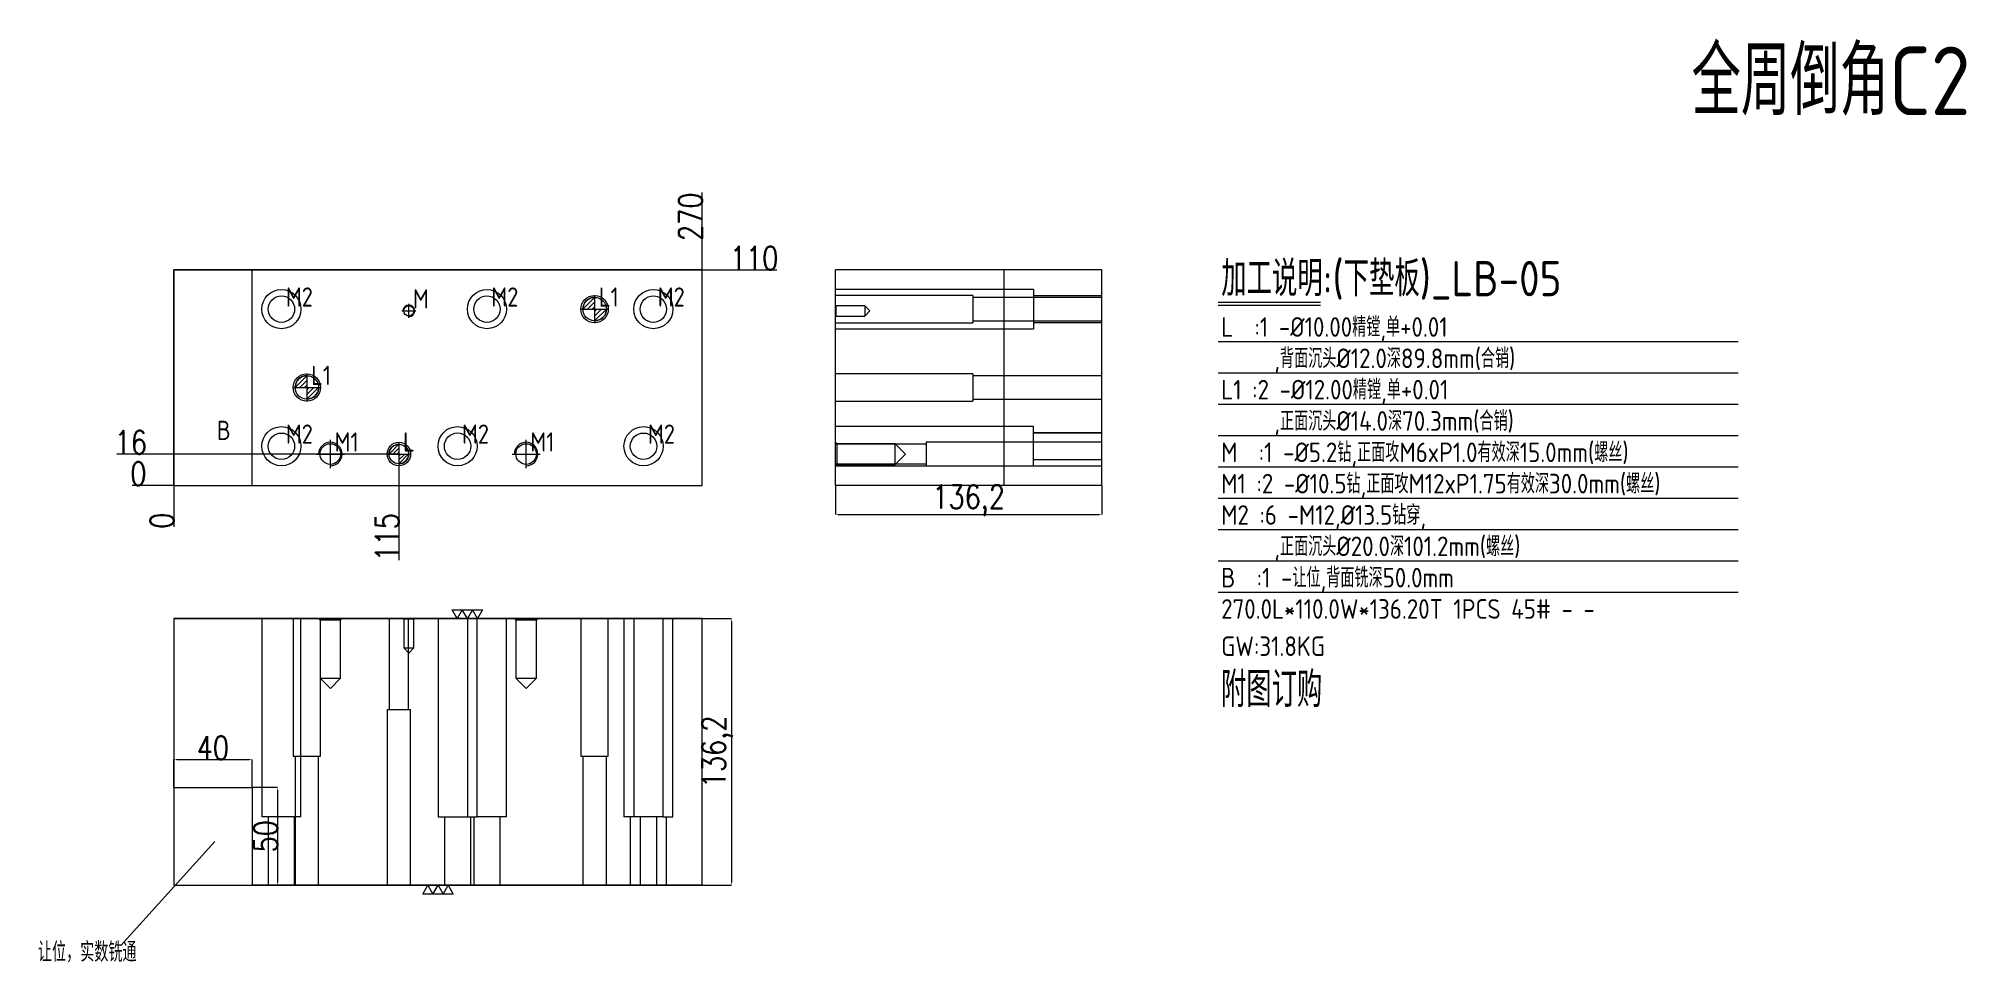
# Model space of a CAD drawing. Header units: millimetres. Extents: x -11694 to -10709, y 59540 to 60012.
import ezdxf

# ---------------------------------------------------------------- set-up
doc = ezdxf.new("R2010")
doc.units = ezdxf.units.MM
doc.linetypes.add('CENTER', pattern=[0])
doc.linetypes.add('DASHED', pattern=[0])
for name, color, linetype, lineweight in [('DIE', 20, 'Continuous', 20), ('DIM', 4, 'Continuous', 20), ('LB', 191, 'Continuous', 20), ('LB_W', 1, 'Continuous', 20)]:
    doc.layers.add(name, color=color, linetype=linetype, lineweight=lineweight)
doc.styles.add('gbenor', font='gbenor.shx', dxfattribs={"bigfont": 'gbcbig.shx'})
doc.styles.add('TXT', font='txt.shx', dxfattribs={"width": 0.8, "bigfont": 'ctxt.shx'})
doc.dimstyles.new('零件', dxfattribs={"dimscale": 1.5, "dimtxt": 8, "dimasz": 1, "dimexe": 0, "dimexo": 0, "dimgap": 0, "dimtad": 1, "dimtxsty": 'TXT', "dimcen": 0, "dimclrd": 252, "dimclre": 252, "dimclrt": 4, "dimazin": 3, "dimtp": 0.001, "dimtm": 0.001, "dimtfac": 1, "dimtmove": 0, "dimatfit": 3, "dimlwd": 5, "dimlwe": 5})

# ---------------------------------------------------------------- blocks, each defined once
blk = doc.blocks.new('*D1109')
at = {"layer": 'Defpoints', "color": 0}
for p in [(-11354.48, 59893.5), (-11339.63, 59893.5), (-11624.48, 59783.5)]:
    blk.add_point(p, dxfattribs=at)
at = {"layer": 'DIM', "color": 252, "lineweight": 5}
blk.add_line((-11354.48, 59893.5), (-11316.31, 59893.5), dxfattribs=at)
at = {"layer": 'DIM', "color": 4, "lineweight": 5, "insert": (-11327.97, 59899.5), "char_height": 12, "attachment_point": 5, "style": 'TXT'}
blk.add_mtext('110', dxfattribs=at)
blk = doc.blocks.new('*D1110')
at = {"layer": 'Defpoints', "color": 0}
for p in [(-11639.33, 59783.5), (-11624.48, 59783.5), (-11624.48, 59783.5)]:
    blk.add_point(p, dxfattribs=at)
at = {"layer": 'DIM', "color": 252, "lineweight": 5}
blk.add_line((-11624.48, 59783.5), (-11645.73, 59783.5), dxfattribs=at)
at = {"layer": 'DIM', "color": 4, "lineweight": 5, "insert": (-11642.53, 59789.5), "char_height": 12, "attachment_point": 5, "style": 'TXT'}
blk.add_mtext('0', dxfattribs=at)
blk = doc.blocks.new('*D1111')
at = {"layer": 'Defpoints', "color": 0}
for p in [(-11639.33, 59799.5), (-11509.48, 59799.5), (-11624.48, 59783.5)]:
    blk.add_point(p, dxfattribs=at)
at = {"layer": 'DIM', "color": 252, "lineweight": 5}
for p, q in [((-11636.33, 59799.5), (-11653.5, 59799.5)), ((-11633.33, 59799.5), (-11636.33, 59799.5)), ((-11509.48, 59799.5), (-11633.33, 59799.5))]:
    blk.add_line(p, q, dxfattribs=at)
at = {"layer": 'DIM', "color": 4, "lineweight": 5, "insert": (-11646.41, 59805.5), "char_height": 12, "attachment_point": 5, "style": 'TXT'}
blk.add_mtext('16', dxfattribs=at)
blk = doc.blocks.new('*D1112')
at = {"layer": 'Defpoints', "color": 0}
for p in [(-11509.48, 59799.5), (-11624.48, 59783.5), (-11509.48, 59768.65)]:
    blk.add_point(p, dxfattribs=at)
at = {"layer": 'DIM', "color": 252, "lineweight": 5}
blk.add_line((-11509.48, 59799.5), (-11509.48, 59745.33), dxfattribs=at)
at = {"layer": 'DIM', "color": 4, "lineweight": 5, "insert": (-11515.48, 59756.99), "char_height": 12, "attachment_point": 5, "rotation": 90, "style": 'TXT'}
blk.add_mtext('115', dxfattribs=at)
blk = doc.blocks.new('*D1113')
at = {"layer": 'Defpoints', "color": 0}
for p in [(-11624.48, 59783.5), (-11624.48, 59783.5), (-11624.48, 59768.65)]:
    blk.add_point(p, dxfattribs=at)
at = {"layer": 'DIM', "color": 252, "lineweight": 5}
blk.add_line((-11624.48, 59783.5), (-11624.48, 59762.25), dxfattribs=at)
at = {"layer": 'DIM', "color": 4, "lineweight": 5, "insert": (-11630.48, 59765.45), "char_height": 12, "attachment_point": 5, "rotation": 90, "style": 'TXT'}
blk.add_mtext('0', dxfattribs=at)
blk = doc.blocks.new('*D1114')
at = {"layer": 'Defpoints', "color": 0}
for p in [(-11354.48, 59908.35), (-11354.48, 59893.5), (-11624.48, 59783.5)]:
    blk.add_point(p, dxfattribs=at)
at = {"layer": 'DIM', "color": 252, "lineweight": 5}
blk.add_line((-11354.48, 59893.5), (-11354.48, 59933.03), dxfattribs=at)
at = {"layer": 'DIM', "color": 4, "lineweight": 5, "insert": (-11360.48, 59920.69), "char_height": 12, "attachment_point": 5, "rotation": 90, "style": 'TXT'}
blk.add_mtext('270', dxfattribs=at)
blk = doc.blocks.new('*D1115')
at = {"layer": 'Defpoints', "color": 0}
for p in [(-11354.48, 59715.5), (-11354.48, 59579.3), (-11339.63, 59579.3)]:
    blk.add_point(p, dxfattribs=at)
at = {"layer": 'DIM', "color": 252, "lineweight": 5}
for p, q in [((-11354.48, 59715.5), (-11339.63, 59715.5)), ((-11339.63, 59714), (-11339.63, 59580.8)), ((-11354.48, 59579.3), (-11339.63, 59579.3))]:
    blk.add_line(p, q, dxfattribs=at)
at = {"layer": 'DIM', "color": 252}
for points in [[(-11339.38, 59714), (-11339.88, 59714), (-11339.63, 59715.5)], [(-11339.88, 59580.8), (-11339.38, 59580.8), (-11339.63, 59579.3)]]:
    blk.add_solid(points, dxfattribs=at)
at = {"layer": 'DIM', "color": 4, "lineweight": 5, "insert": (-11346.77, 59647.4), "char_height": 12, "attachment_point": 5, "rotation": 90, "style": 'TXT'}
blk.add_mtext('136,2', dxfattribs=at)
blk = doc.blocks.new('*D1116')
at = {"layer": 'Defpoints', "color": 0}
for p in [(-11286.48, 59783.5), (-11150.28, 59783.5), (-11150.28, 59768.65)]:
    blk.add_point(p, dxfattribs=at)
at = {"layer": 'DIM', "color": 252, "lineweight": 5}
for p, q in [((-11286.48, 59783.5), (-11286.48, 59768.65)), ((-11150.28, 59783.5), (-11150.28, 59768.65)), ((-11284.98, 59768.65), (-11151.78, 59768.65))]:
    blk.add_line(p, q, dxfattribs=at)
at = {"layer": 'DIM', "color": 252}
for points in [[(-11284.98, 59768.9), (-11284.98, 59768.4), (-11286.48, 59768.65)], [(-11151.78, 59768.4), (-11151.78, 59768.9), (-11150.28, 59768.65)]]:
    blk.add_solid(points, dxfattribs=at)
at = {"layer": 'DIM', "color": 4, "lineweight": 5, "insert": (-11218.38, 59775.79), "char_height": 12, "attachment_point": 5, "style": 'TXT'}
blk.add_mtext('136,2', dxfattribs=at)
blk = doc.blocks.new('pg_hx_L0')
at = {"color": 230}
for p, q in [((-0.6, 0), (0.6, 0)), ((-0.5, -0.003), (0, 0.497)), ((-0.3, 0), (0, 0.3)), ((-0.1, 0), (0, 0.1)), ((0, 0.6), (0, -0.6)), ((0.5, 0.003), (0, -0.497)), ((0.1, 0), (0, -0.1)), ((0.3, 0), (0, -0.3))]:
    blk.add_line(p, q, dxfattribs=at)
for start, end in [(90, 180), (270, 0)]:
    blk.add_arc((0, 0), 0.5, start, end, dxfattribs=at)
blk = doc.blocks.new('pg_hx_LLL0')
blk.add_blockref('pg_hx_L0', (0, 0))
blk = doc.blocks.new('*D1117')
at = {"layer": 'Defpoints', "color": 0}
for p in [(-11584.48, 59643.5), (-11624.48, 59629.3), (-11584.48, 59629.3)]:
    blk.add_point(p, dxfattribs=at)
at = {"layer": 'DIM', "color": 252, "lineweight": 5}
for p, q in [((-11624.48, 59629.3), (-11624.48, 59643.5)), ((-11622.98, 59643.5), (-11585.98, 59643.5)), ((-11584.48, 59629.3), (-11584.48, 59643.5))]:
    blk.add_line(p, q, dxfattribs=at)
at = {"layer": 'DIM', "color": 252}
for points in [[(-11622.98, 59643.75), (-11622.98, 59643.25), (-11624.48, 59643.5)], [(-11585.98, 59643.25), (-11585.98, 59643.75), (-11584.48, 59643.5)]]:
    blk.add_solid(points, dxfattribs=at)
at = {"layer": 'DIM', "color": 4, "lineweight": 5, "insert": (-11604.48, 59649.5), "char_height": 12, "attachment_point": 5, "style": 'TXT'}
blk.add_mtext('40', dxfattribs=at)
blk = doc.blocks.new('*D1118')
at = {"layer": 'Defpoints', "color": 0}
for p in [(-11584.48, 59629.3), (-11584.48, 59579.3), (-11571.52, 59579.3)]:
    blk.add_point(p, dxfattribs=at)
at = {"layer": 'DIM', "color": 252, "lineweight": 5}
for p, q in [((-11584.48, 59629.3), (-11571.52, 59629.3)), ((-11571.52, 59627.8), (-11571.52, 59580.8)), ((-11584.48, 59579.3), (-11571.52, 59579.3))]:
    blk.add_line(p, q, dxfattribs=at)
at = {"layer": 'DIM', "color": 252}
for points in [[(-11571.27, 59627.8), (-11571.77, 59627.8), (-11571.52, 59629.3)], [(-11571.77, 59580.8), (-11571.27, 59580.8), (-11571.52, 59579.3)]]:
    blk.add_solid(points, dxfattribs=at)
at = {"layer": 'DIM', "color": 4, "lineweight": 5, "insert": (-11577.52, 59604.3), "char_height": 12, "attachment_point": 5, "rotation": 90, "style": 'TXT'}
blk.add_mtext('50', dxfattribs=at)

msp = doc.modelspace()

# ---------------------------------------------------------------- linework, layer by layer
at = {"layer": 'DIE', "color": 4, "linetype": 'Continuous', "lineweight": 5}
msp.add_line((-11603.429, 59601.599), (-11651.545, 59548.562), dxfattribs=at)
at = {"layer": 'DIE', "color": 1, "linetype": 'Continuous', "lineweight": 5}
for points in [[(-11466.684, 59719.998), (-11469.282, 59715.498), (-11471.88, 59719.998), (-11474.478, 59715.498), (-11477.076, 59719.998), (-11479.674, 59715.498), (-11482.272, 59719.998), (-11466.684, 59719.998)], [(-11497.272, 59574.798), (-11494.674, 59579.298), (-11492.076, 59574.798), (-11489.478, 59579.298), (-11486.88, 59574.798), (-11484.282, 59579.298), (-11481.684, 59574.798), (-11497.272, 59574.798)]]:
    msp.add_lwpolyline(points, close=True, dxfattribs=at)
at = {"layer": 'DIM', "color": 8, "linetype": 'Continuous', "lineweight": 5}
for p, q in [((-11090.878, 59876.998), (-11038.714, 59876.998)), ((-11090.878, 59875.498), (-11038.714, 59875.498)), ((-11090.878, 59856.998), (-10825.198, 59856.998)), ((-11090.878, 59840.998), (-10825.198, 59840.998)), ((-11090.878, 59824.998), (-10825.198, 59824.998)), ((-11090.878, 59808.998), (-10825.198, 59808.998)), ((-11090.878, 59792.998), (-10825.198, 59792.998)), ((-11090.878, 59776.998), (-10825.198, 59776.998)), ((-11090.878, 59760.998), (-10825.198, 59760.998)), ((-11090.878, 59744.998), (-10825.198, 59744.998)), ((-11090.878, 59728.998), (-10825.198, 59728.998))]:
    msp.add_line(p, q, dxfattribs=at)
at = {"layer": 'DIM', "color": 252, "linetype": 'DASHED', "lineweight": 5}
msp.add_lwpolyline([(-11624.478, 59893.498), (-11624.478, 59783.498), (-11354.478, 59783.498), (-11354.478, 59893.498)], close=True, dxfattribs=at)
at = {"layer": 'DIM', "color": 252, "linetype": 'DASHED', "lineweight": 5, "ltscale": 0.670097}
msp.add_lwpolyline([(-11624.478, 59579.298), (-11354.478, 59579.298), (-11354.478, 59715.498), (-11624.478, 59715.498)], close=True, dxfattribs=at)
at = {"layer": 'LB', "color": 135, "linetype": 'Continuous', "lineweight": 5}
for p, q in [((-11624.478, 59783.498), (-11624.478, 59893.498)), ((-11624.478, 59893.498), (-11354.478, 59893.498)), ((-11354.478, 59783.498), (-11354.478, 59893.498)), ((-11150.278, 59893.498), (-11286.478, 59893.498)), ((-11286.478, 59783.498), (-11286.478, 59893.498)), ((-11150.278, 59783.498), (-11150.278, 59893.498)), ((-11624.478, 59783.498), (-11354.478, 59783.498)), ((-11150.278, 59783.498), (-11286.478, 59783.498)), ((-11624.478, 59715.498), (-11624.478, 59629.298)), ((-11624.478, 59715.498), (-11354.478, 59715.498)), ((-11354.478, 59579.298), (-11354.478, 59715.498)), ((-11354.478, 59579.298), (-11584.478, 59579.298))]:
    msp.add_line(p, q, dxfattribs=at)
at = {"layer": 'LB', "color": 31, "linetype": 'DASHED', "lineweight": 5, "ltscale": 0.670097}
for p, q in [((-11584.478, 59783.498), (-11584.478, 59893.498)), ((-11200.278, 59783.498), (-11200.278, 59893.498)), ((-11185.278, 59883.498), (-11286.478, 59883.498)), ((-11185.278, 59883.498), (-11185.278, 59863.498)), ((-11216.178, 59880.498), (-11286.478, 59880.498)), ((-11216.178, 59880.498), (-11216.178, 59866.498)), ((-11150.278, 59880.251), (-11185.278, 59880.251)), ((-11150.278, 59880.248), (-11185.278, 59880.248)), ((-11286.478, 59866.498), (-11216.178, 59866.498)), ((-11286.478, 59863.498), (-11185.278, 59863.498)), ((-11185.278, 59866.748), (-11150.278, 59866.748)), ((-11185.278, 59866.744), (-11150.278, 59866.744)), ((-11216.178, 59840.498), (-11286.478, 59840.498)), ((-11216.178, 59840.498), (-11216.178, 59826.498)), ((-11286.478, 59826.498), (-11216.178, 59826.498)), ((-11185.278, 59813.498), (-11286.478, 59813.498)), ((-11185.278, 59803.498), (-11185.278, 59813.498)), ((-11150.278, 59805.498), (-11240.078, 59805.498)), ((-11240.078, 59805.498), (-11240.078, 59793.498)), ((-11150.278, 59810.251), (-11185.278, 59810.251)), ((-11150.278, 59810.248), (-11185.278, 59810.248)), ((-11185.278, 59793.498), (-11185.278, 59803.498)), ((-11286.478, 59793.498), (-11185.278, 59793.498)), ((-11185.279, 59793.498), (-11150.278, 59793.498)), ((-11185.278, 59796.748), (-11150.278, 59796.748)), ((-11185.278, 59796.744), (-11150.278, 59796.744)), ((-11579.478, 59715.498), (-11579.478, 59614.298)), ((-11563.478, 59715.498), (-11563.478, 59645.198)), ((-11559.478, 59614.298), (-11559.478, 59715.498)), ((-11549.478, 59645.198), (-11549.478, 59715.498)), ((-11489.478, 59715.498), (-11489.478, 59614.298)), ((-11474.478, 59715.498), (-11474.478, 59614.298)), ((-11469.478, 59614.298), (-11469.478, 59715.498)), ((-11454.478, 59614.298), (-11454.478, 59715.498)), ((-11416.478, 59715.498), (-11416.478, 59645.198)), ((-11402.478, 59645.198), (-11402.478, 59715.498)), ((-11394.478, 59715.498), (-11394.478, 59614.298)), ((-11389.478, 59715.498), (-11389.478, 59614.298)), ((-11374.478, 59614.298), (-11374.478, 59715.498)), ((-11369.478, 59614.298), (-11369.478, 59715.498)), ((-11515.478, 59669.098), (-11515.478, 59579.298)), ((-11515.478, 59669.098), (-11503.478, 59669.098)), ((-11503.478, 59579.298), (-11503.478, 59669.098)), ((-11563.478, 59645.198), (-11549.478, 59645.198)), ((-11416.478, 59645.198), (-11402.478, 59645.198)), ((-11559.478, 59614.298), (-11579.478, 59614.298)), ((-11576.231, 59614.298), (-11576.231, 59579.298)), ((-11576.228, 59614.298), (-11576.228, 59579.298)), ((-11562.728, 59579.298), (-11562.728, 59614.298)), ((-11562.724, 59579.298), (-11562.724, 59614.298)), ((-11489.478, 59614.298), (-11469.478, 59614.298)), ((-11486.231, 59614.298), (-11486.231, 59579.298)), ((-11472.724, 59579.298), (-11472.724, 59614.298)), ((-11471.228, 59614.298), (-11471.228, 59579.298)), ((-11454.478, 59614.298), (-11469.478, 59614.298)), ((-11457.728, 59579.298), (-11457.728, 59614.298)), ((-11374.478, 59614.298), (-11394.478, 59614.298)), ((-11391.228, 59614.298), (-11391.228, 59579.298)), ((-11386.231, 59614.298), (-11386.231, 59579.298)), ((-11377.728, 59579.298), (-11377.728, 59614.298)), ((-11374.477, 59614.298), (-11369.478, 59614.298)), ((-11372.724, 59579.298), (-11372.724, 59614.298))]:
    msp.add_line(p, q, dxfattribs=at)
at = {"layer": 'LB', "color": 5, "linetype": 'DASHED', "lineweight": 5, "ltscale": 0.670097}
for p, q in [((-11286.081, 59875.201), (-11286.478, 59875.598)), ((-11271.478, 59875.201), (-11286.081, 59875.201)), ((-11286.081, 59872.598), (-11286.081, 59875.201)), ((-11286.081, 59869.995), (-11286.081, 59872.598)), ((-11268.875, 59872.598), (-11271.478, 59875.201)), ((-11271.478, 59875.201), (-11271.478, 59869.995)), ((-11271.478, 59869.995), (-11268.875, 59872.598)), ((-11286.478, 59869.598), (-11286.081, 59869.995)), ((-11286.081, 59869.995), (-11271.478, 59869.995)), ((-11285.731, 59804.751), (-11286.478, 59805.498)), ((-11255.978, 59804.751), (-11285.731, 59804.751)), ((-11285.731, 59804.751), (-11285.731, 59794.245)), ((-11250.725, 59799.498), (-11255.978, 59804.751)), ((-11255.978, 59794.245), (-11255.978, 59804.751)), ((-11286.478, 59793.498), (-11285.731, 59794.245)), ((-11285.731, 59794.245), (-11255.978, 59794.245)), ((-11255.978, 59794.245), (-11250.725, 59799.498)), ((-11550.478, 59715.498), (-11549.731, 59714.751)), ((-11549.731, 59714.751), (-11549.731, 59684.998)), ((-11539.225, 59714.751), (-11549.731, 59714.751)), ((-11539.225, 59714.751), (-11538.478, 59715.498)), ((-11539.225, 59684.998), (-11539.225, 59714.751)), ((-11507.378, 59715.498), (-11506.981, 59715.101)), ((-11506.981, 59715.101), (-11506.981, 59700.498)), ((-11501.775, 59715.101), (-11506.981, 59715.101)), ((-11501.775, 59715.101), (-11501.378, 59715.498)), ((-11501.775, 59700.498), (-11501.775, 59715.101)), ((-11450.478, 59715.498), (-11449.731, 59714.751)), ((-11449.731, 59714.751), (-11449.731, 59684.998)), ((-11439.225, 59714.751), (-11449.731, 59714.751)), ((-11439.225, 59714.751), (-11438.478, 59715.498)), ((-11439.225, 59684.998), (-11439.225, 59714.751)), ((-11506.981, 59700.498), (-11504.378, 59697.895)), ((-11506.981, 59700.498), (-11501.775, 59700.498)), ((-11504.378, 59697.895), (-11501.775, 59700.498)), ((-11549.731, 59684.998), (-11544.478, 59679.745)), ((-11549.731, 59684.998), (-11544.478, 59684.998)), ((-11544.478, 59679.745), (-11539.225, 59684.998)), ((-11544.478, 59684.998), (-11539.225, 59684.998)), ((-11449.731, 59684.998), (-11444.478, 59679.745)), ((-11449.731, 59684.998), (-11444.478, 59684.998)), ((-11444.478, 59679.745), (-11439.225, 59684.998)), ((-11444.478, 59684.998), (-11439.225, 59684.998))]:
    msp.add_line(p, q, dxfattribs=at)
at = {"layer": 'LB', "color": 31, "linetype": 'Continuous', "lineweight": 5}
for p, q in [((-11624.478, 59629.298), (-11584.478, 59629.298)), ((-11584.478, 59629.298), (-11584.478, 59579.298))]:
    msp.add_line(p, q, dxfattribs=at)
at = {"layer": 'LB', "color": 42, "linetype": 'Continuous', "lineweight": 5}
for centre, radius in [((-11569.478, 59873.498), 10), ((-11464.478, 59873.498), 10), ((-11379.478, 59873.498), 10), ((-11569.478, 59873.498), 6.753), ((-11504.378, 59872.598), 2.603), ((-11464.478, 59873.498), 6.75), ((-11409.478, 59873.498), 7), ((-11379.478, 59873.498), 6.753), ((-11556.478, 59833.498), 7), ((-11569.478, 59803.498), 10), ((-11479.478, 59803.498), 10), ((-11384.478, 59803.498), 10), ((-11569.478, 59803.498), 6.75), ((-11544.478, 59799.498), 5.253), ((-11479.478, 59803.498), 6.753), ((-11444.478, 59799.498), 5.253), ((-11384.478, 59803.498), 6.75)]:
    msp.add_circle(centre, radius, dxfattribs=at)
at = {"layer": 'LB', "color": 30, "linetype": 'DASHED', "lineweight": 5, "ltscale": 0.670097}
msp.add_circle((-11509.478, 59799.498), 6, dxfattribs=at)
at = {"layer": 'LB', "color": 42, "linetype": 'Continuous', "lineweight": 5}
for centre, radius in [((-11504.378, 59872.598), 3), ((-11544.478, 59799.498), 6), ((-11444.478, 59799.498), 6)]:
    msp.add_arc(centre, radius, 270, 180, dxfattribs=at)
at = {"layer": 'LB_W', "color": 1, "linetype": 'CENTER', "lineweight": 5, "ltscale": 0.670097}
for p, q in [((-11507.978, 59872.598), (-11500.778, 59872.598)), ((-11504.378, 59868.998), (-11504.378, 59876.198)), ((-11544.478, 59792.298), (-11544.478, 59806.698)), ((-11444.478, 59792.298), (-11444.478, 59806.698)), ((-11551.678, 59799.498), (-11537.278, 59799.498)), ((-11451.678, 59799.498), (-11437.278, 59799.498))]:
    msp.add_line(p, q, dxfattribs=at)
at = {"layer": 'LB_W', "color": 1, "linetype": 'DASHED', "lineweight": 5, "ltscale": 0.670097}
for p, q in [((-11150.278, 59879.498), (-11216.178, 59879.498)), ((-11216.178, 59867.498), (-11150.278, 59867.498)), ((-11150.278, 59839.498), (-11216.178, 59839.498)), ((-11216.178, 59827.498), (-11150.278, 59827.498)), ((-11240.078, 59804.498), (-11286.478, 59804.498)), ((-11286.478, 59794.498), (-11240.078, 59794.498)), ((-11514.478, 59715.498), (-11514.478, 59669.098)), ((-11504.478, 59669.098), (-11504.478, 59715.498)), ((-11562.478, 59645.198), (-11562.478, 59579.298)), ((-11550.478, 59579.298), (-11550.478, 59645.198)), ((-11415.478, 59645.198), (-11415.478, 59579.298)), ((-11403.478, 59579.298), (-11403.478, 59645.198))]:
    msp.add_line(p, q, dxfattribs=at)
at = {"layer": 'LB_W', "color": 1, "linetype": 'Continuous', "lineweight": 5}
for centre, radius in [((-11409.478, 59873.498), 6), ((-11556.478, 59833.498), 6), ((-11509.478, 59799.498), 5)]:
    msp.add_circle(centre, radius, dxfattribs=at)

# ---------------------------------------------------------------- block references
at = {"layer": 'LB', "lineweight": 5, "ltscale": 0.670097}
for p, xscale, yscale, zscale in [((-11409.478, 59873.498), 12, 12, 12), ((-11556.478, 59833.498), 12, 12, 12), ((-11509.478, 59799.498), 10, 10, 10)]:
    msp.add_blockref('pg_hx_LLL0', p, dxfattribs=dict(at, xscale=xscale, yscale=yscale, zscale=zscale))

# ---------------------------------------------------------------- texts
at = {"layer": 'DIM', "color": 6, "lineweight": 5, "style": 'gbenor'}
for s, height, p in [('全周倒角C2', 35, (-10849.106, 59972.575)), ('附图订购', 18, (-11089.55, 59670.251))]:
    msp.add_text(s, height=height, dxfattribs=at).set_placement(p)
at = {"layer": 'DIM', "color": 4, "lineweight": 5, "style": 'gbenor'}
for s, height, p in [('加工说明:(下垫板)_LB-05', 18, (-11089.362, 59880.104)), ('M2', 9.8, (-11567.253, 59874.803)), ('M', 9.8, (-11502.293, 59873.833)), ('M2', 9.8, (-11462.253, 59874.803)), ('L1', 9.8, (-11407.313, 59874.773)), ('M2', 9.8, (-11377.253, 59874.803)), ('     ,背面沉头%%c12.0深89.8mm(合销)', 10, (-11089.378, 59843.39)), ('L1', 9.8, (-11554.313, 59834.773)), ('     ,正面沉头%%c14.0深70.3mm(合销)', 10, (-11089.378, 59811.39)), ('B', 9.8, (-11602.453, 59806.703)), ('M2', 9.8, (-11567.253, 59804.803)), ('M2', 9.8, (-11477.253, 59804.803)), ('M2', 9.8, (-11382.253, 59804.803)), ('M1', 9.8, (-11542.333, 59800.763)), ('L', 9.8, (-11507.333, 59800.763)), ('M1', 9.8, (-11442.333, 59800.763)), ('M  :1 -%%c5.2钻,正面攻M6xP1.0有效深15.0mm(螺丝)', 10, (-11089.378, 59795.39)), ('M1 :2 -%%c10.5钻,正面攻M12xP1.75有效深30.0mm(螺丝)', 10, (-11089.378, 59779.39)), ('M2 :6 -M12,%%c13.5钻穿,', 10, (-11089.378, 59763.39)), ('     ,正面沉头%%c20.0深101.2mm(螺丝)', 10, (-11089.378, 59747.39)), ('B  :1 -让位,背面铣深50.0mm', 10, (-11089.378, 59731.39)), ('270.0L*110.0W*136.20T 1PCS 45# - -', 10, (-11089.378, 59715.39)), ('GW:31.8KG', 10, (-11089.378, 59696.39)), ('让位，实数铣通', 10, (-11693.872, 59540.204))]:
    msp.add_text(s, height=height, dxfattribs=at).set_placement(p)
at = {"layer": 'DIM', "color": 2, "lineweight": 5, "style": 'gbenor'}
for s, p in [('L  :1 -%%C10.00精镗,单+0.01', (-11089.378, 59859.39)), ('L1 :2 -%%C12.00精镗,单+0.01', (-11089.378, 59827.39))]:
    msp.add_text(s, height=10, dxfattribs=at).set_placement(p)

# ---------------------------------------------------------------- dimensions: what is measured, and where the dimension line sits
at = {"layer": 'DIM', "lineweight": 5}
for feature_location, offset, dtype, origin, picture, middle in [((-11354.478, 59893.498), (0, 14.85), 1, (-11624.478, 59783.498), '*D1114', (-11360.478, 59920.69)), ((-11354.478, 59893.498), (14.85, 0), 0, (-11624.478, 59783.498), '*D1109', (-11327.971, 59899.498)), ((-11509.478, 59799.498), (-129.85, 0), 0, (-11624.478, 59783.498), '*D1111', (-11646.414, 59805.498)), ((-11624.477810307, 59783.49762635), (-14.85, 0), 0, (-11624.477810307, 59783.49762635), '*D1110', (-11642.527810307, 59789.49762635)), ((-11509.478, 59799.498), (0, -30.85), 1, (-11624.478, 59783.498), '*D1112', (-11515.478, 59756.99)), ((-11624.477810307, 59783.49762635), (0, -14.85), 1, (-11624.477810307, 59783.49762635), '*D1113', (-11630.477810307, 59765.44762635))]:
    dim = msp.add_ordinate_dim(feature_location=feature_location, offset=offset, dtype=dtype, origin=origin, dimstyle='零件', dxfattribs=at)
    dim.commit()
    dim.dimension.update_dxf_attribs({"geometry": picture, "text_midpoint": middle})
for base, p1, p2, picture, middle in [((-11150.278, 59768.648), (-11286.478, 59783.498), (-11150.278, 59783.498), '*D1116', (-11218.378, 59775.79)), ((-11584.478, 59643.496), (-11624.478, 59629.298), (-11584.478, 59629.298), '*D1117', (-11604.478, 59649.496))]:
    dim = msp.add_linear_dim(base=base, p1=p1, p2=p2, dimstyle='零件', dxfattribs=at)
    dim.commit()
    dim.dimension.update_dxf_attribs({"geometry": picture, "text_midpoint": middle})
for base, p1, p2, picture, middle in [((-11339.628, 59579.298), (-11354.478, 59715.498), (-11354.478, 59579.298), '*D1115', (-11346.771, 59647.398)), ((-11571.517, 59579.298), (-11584.478, 59629.298), (-11584.478, 59579.298), '*D1118', (-11577.517, 59604.298))]:
    dim = msp.add_linear_dim(base=base, p1=p1, p2=p2, angle=90, dimstyle='零件', dxfattribs=at)
    dim.commit()
    dim.dimension.update_dxf_attribs({"geometry": picture, "text_midpoint": middle})

doc.saveas('drawing.dxf')
